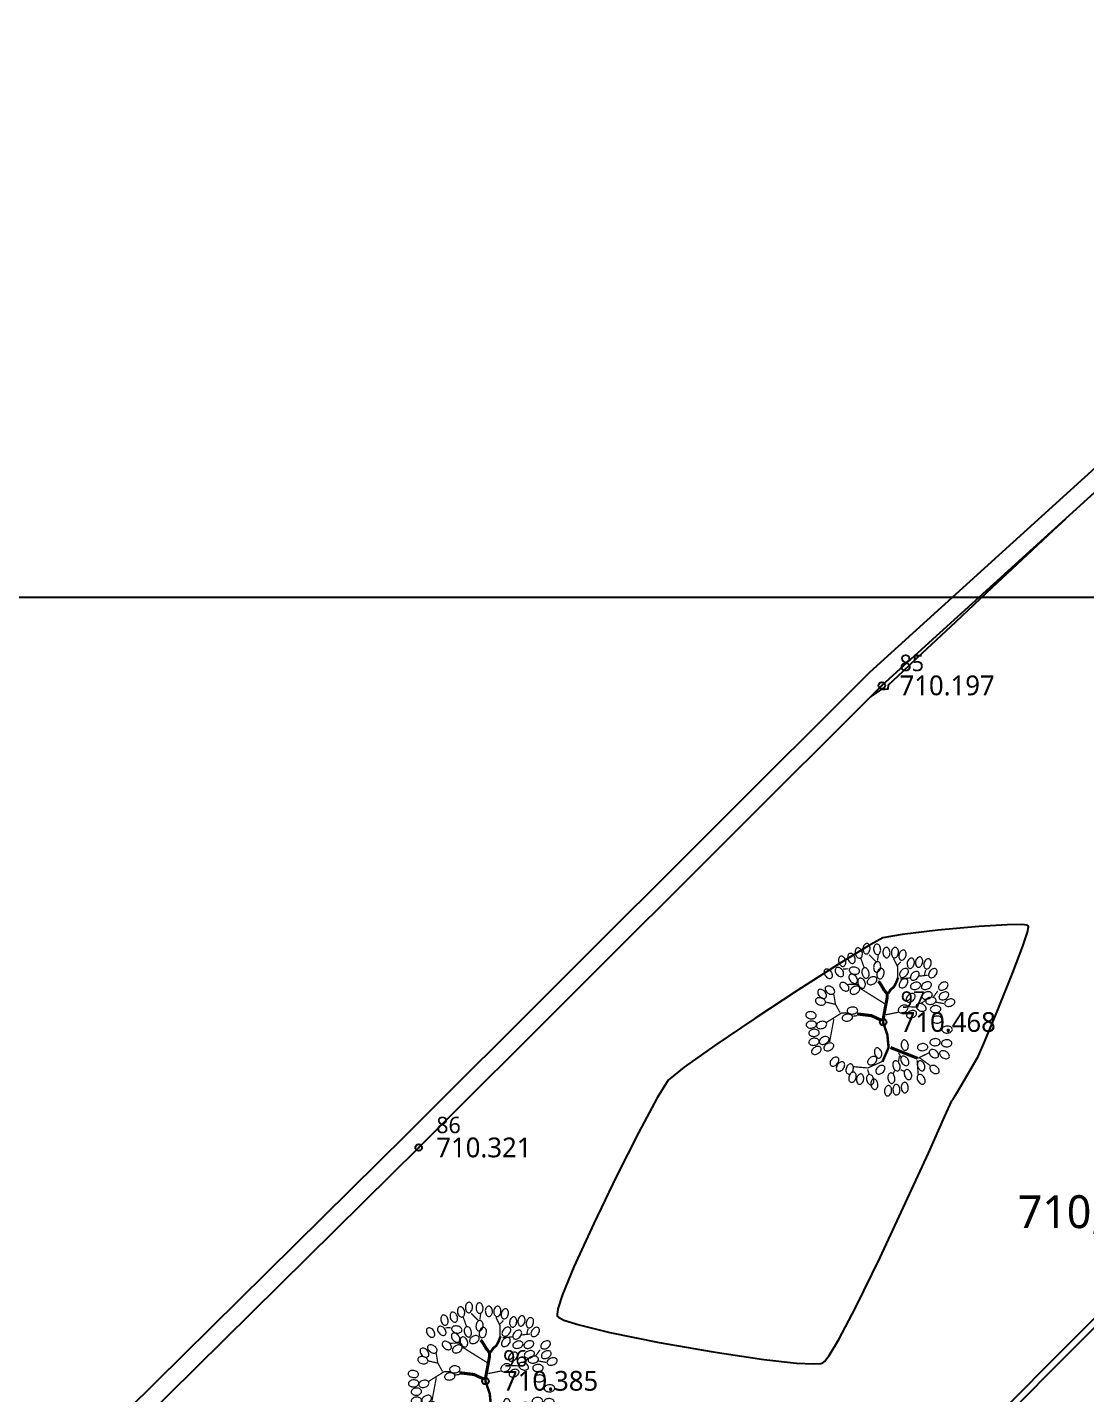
# Model space of a CAD drawing. Header units: metres. Extents: x 429510 to 429857, y 4467140 to 4467333.
# Drawn here: x 429634.21 to 429653.5, y 4467225.48 to 4467250.38 of the extents above; entities that cross this region are included whole.
import ezdxf

# ---------------------------------------------------------------- set-up
doc = ezdxf.new("R2010")
doc.units = ezdxf.units.M
doc.header["$LTSCALE"] = 4
doc.header["$PDMODE"] = 32
doc.header["$PDSIZE"] = 0.12
for name, color, linetype in [('C-ETIQ', 7, 'Continuous'), ('C-PUNTOS', 7, 'Continuous'), ('C-SUPE-ETIQ_Puntos', 92, 'Continuous'), ('Cuadricula Coordenadas', 5, 'Continuous')]:
    doc.layers.add(name, color=color, linetype=linetype)
doc.layers.add('C-SUPE_CurvasNivel', color=42, linetype='Continuous', true_color=0xb38600)
doc.layers.add('TB-ARBOL', color=94, linetype='Continuous', true_color=0x03a003)
doc.layers.add('TRIAL-ACERA', color=125, linetype='Continuous', lineweight=9)
doc.layers.add('TRIAL-MURO HORMIGÓN', color=251, linetype='Continuous', lineweight=13, true_color=0x696969)
doc.styles.get("Standard").update_dxf_attribs({"font": 'segoeuil.ttf'})
doc.styles.add('Trial_standard', font='segoeuisl.ttf')

# ---------------------------------------------------------------- blocks, each defined once
blk = doc.blocks.new('*U24')
at = {"layer": 'TB-ARBOL', "color": 84, "lineweight": 0, "true_color": 0x369720}
for points in [[(-1.057, 1.833, 0.139214), (-1.025, 1.857, 0.107097), (-1.004, 1.904, 0.080118), (-1, 1.964, 0.082766), (-1.016, 2.021, 0.067841), (-1.047, 2.077, 0.080118), (-1.086, 2.114, 0.107097), (-1.134, 2.134, 0.139214), (-1.174, 2.13, 0.139214), (-1.205, 2.106, 0.107097), (-1.227, 2.059, 0.080118), (-1.23, 2.005, 0.067841), (-1.215, 1.943, 0.067841), (-1.184, 1.887, 0.080118), (-1.145, 1.849, 0.107097), (-1.097, 1.829, 0.139214)], [(-0.855, 1.99, 0.139214), (-0.82, 2.01, 0.107097), (-0.794, 2.054, 0.080118), (-0.783, 2.113, 0.082766), (-0.791, 2.171, 0.067841), (-0.816, 2.23, 0.080118), (-0.85, 2.272, 0.107097), (-0.895, 2.298, 0.139214), (-0.935, 2.299, 0.139214), (-0.97, 2.278, 0.107097), (-0.997, 2.234, 0.080118), (-1.006, 2.181, 0.067841), (-0.999, 2.117, 0.067841), (-0.974, 2.058, 0.080118), (-0.94, 2.016, 0.107097), (-0.895, 1.991, 0.139214)], [(-0.674, 2.118, 0.139214), (-0.634, 2.125, 0.107097), (-0.594, 2.157, 0.080118), (-0.563, 2.209, 0.082766), (-0.551, 2.266, 0.067841), (-0.552, 2.33, 0.080118), (-0.57, 2.381, 0.107097), (-0.603, 2.421, 0.139214), (-0.64, 2.436, 0.139214), (-0.68, 2.429, 0.107097), (-0.72, 2.397, 0.080118), (-0.748, 2.35, 0.067841), (-0.763, 2.288, 0.067841), (-0.761, 2.224, 0.080118), (-0.744, 2.173, 0.107097), (-0.711, 2.133, 0.139214)], [(-0.325, 2.099, 0.139214), (-0.287, 2.112, 0.107097), (-0.252, 2.15, 0.080118), (-0.23, 2.207, 0.082766), (-0.228, 2.265, 0.067841), (-0.241, 2.328, 0.080118), (-0.266, 2.376, 0.107097), (-0.306, 2.409, 0.139214), (-0.345, 2.417, 0.139214), (-0.382, 2.404, 0.107097), (-0.417, 2.366, 0.080118), (-0.437, 2.315, 0.067841), (-0.441, 2.251, 0.067841), (-0.429, 2.189, 0.080118), (-0.403, 2.141, 0.107097), (-0.364, 2.107, 0.139214)], [(-0.056, 2.318, 0.139214), (-0.094, 2.306, 0.107097), (-0.13, 2.269, 0.080118), (-0.154, 2.213, 0.082766), (-0.158, 2.155, 0.067841), (-0.147, 2.092, 0.080118), (-0.123, 2.044, 0.107097), (-0.084, 2.009, 0.139214), (-0.046, 1.999, 0.139214), (-0.008, 2.012, 0.107097), (0.028, 2.049, 0.080118), (0.049, 2.099, 0.067841), (0.056, 2.162, 0.067841), (0.045, 2.225, 0.080118), (0.021, 2.274, 0.107097), (-0.017, 2.309, 0.139214)], [(0.221, 2.316, 0.139214), (0.181, 2.309, 0.107097), (0.141, 2.276, 0.080118), (0.111, 2.224, 0.082766), (0.1, 2.166, 0.067841), (0.103, 2.102, 0.080118), (0.122, 2.051, 0.107097), (0.156, 2.012, 0.139214), (0.193, 1.998, 0.139214), (0.232, 2.006, 0.107097), (0.273, 2.038, 0.080118), (0.299, 2.086, 0.067841), (0.313, 2.148, 0.067841), (0.31, 2.212, 0.080118), (0.292, 2.263, 0.107097), (0.258, 2.302, 0.139214)], [(0.478, 2.236, 0.139214), (0.438, 2.236, 0.107097), (0.392, 2.212, 0.080118), (0.353, 2.167, 0.082766), (0.331, 2.113, 0.067841), (0.322, 2.049, 0.080118), (0.33, 1.995, 0.107097), (0.356, 1.951, 0.139214), (0.389, 1.93, 0.139214), (0.429, 1.929, 0.107097), (0.475, 1.954, 0.080118), (0.511, 1.995, 0.067841), (0.536, 2.053, 0.067841), (0.546, 2.117, 0.080118), (0.538, 2.17, 0.107097), (0.512, 2.215, 0.139214)], [(-1.382, 1.443, 0.139214), (-1.359, 1.475, 0.107097), (-1.352, 1.526, 0.080118), (-1.366, 1.585, 0.082766), (-1.397, 1.634, 0.067841), (-1.444, 1.679, 0.080118), (-1.492, 1.703, 0.107097), (-1.543, 1.708, 0.139214), (-1.58, 1.693, 0.139214), (-1.604, 1.661, 0.107097), (-1.611, 1.609, 0.080118), (-1.598, 1.557, 0.067841), (-1.565, 1.502, 0.067841), (-1.519, 1.457, 0.080118), (-1.471, 1.432, 0.107097), (-1.419, 1.427, 0.139214)], [(-1.356, 1.74, 0.139214), (-1.322, 1.761, 0.107097), (-1.296, 1.805, 0.080118), (-1.286, 1.865, 0.082766), (-1.295, 1.922, 0.067841), (-1.321, 1.981, 0.080118), (-1.356, 2.023, 0.107097), (-1.401, 2.047, 0.139214), (-1.441, 2.048, 0.139214), (-1.475, 2.027, 0.107097), (-1.501, 1.982, 0.080118), (-1.51, 1.929, 0.067841), (-1.502, 1.865, 0.067841), (-1.476, 1.806, 0.080118), (-1.441, 1.765, 0.107097), (-1.396, 1.74, 0.139214)], [(-0.868, 1.579, 0.139214), (-0.871, 1.618, 0.107097), (-0.9, 1.662, 0.080118), (-0.948, 1.697, 0.082766), (-1.004, 1.714, 0.067841), (-1.068, 1.718, 0.080118), (-1.121, 1.705, 0.107097), (-1.163, 1.675, 0.139214), (-1.181, 1.639, 0.139214), (-1.178, 1.599, 0.107097), (-1.15, 1.556, 0.080118), (-1.106, 1.524, 0.067841), (-1.045, 1.504, 0.067841), (-0.981, 1.5, 0.080118), (-0.928, 1.513, 0.107097), (-0.886, 1.543, 0.139214)], [(-0.726, 1.692, 0.139214), (-0.761, 1.672, 0.107097), (-0.789, 1.629, 0.080118), (-0.8, 1.57, 0.082766), (-0.792, 1.512, 0.067841), (-0.769, 1.452, 0.080118), (-0.735, 1.41, 0.107097), (-0.69, 1.384, 0.139214), (-0.65, 1.382, 0.139214), (-0.616, 1.402, 0.107097), (-0.588, 1.446, 0.080118), (-0.578, 1.499, 0.067841), (-0.585, 1.563, 0.067841), (-0.608, 1.622, 0.080118), (-0.642, 1.665, 0.107097), (-0.686, 1.691, 0.139214)], [(-0.313, 1.879, 0.139214), (-0.352, 1.873, 0.107097), (-0.394, 1.843, 0.080118), (-0.426, 1.792, 0.082766), (-0.44, 1.735, 0.067841), (-0.44, 1.671, 0.080118), (-0.424, 1.619, 0.107097), (-0.392, 1.579, 0.139214), (-0.355, 1.563, 0.139214), (-0.315, 1.569, 0.107097), (-0.274, 1.599, 0.080118), (-0.245, 1.645, 0.067841), (-0.228, 1.707, 0.067841), (-0.228, 1.771, 0.080118), (-0.244, 1.823, 0.107097), (-0.276, 1.863, 0.139214)], [(-0.195, 1.671, 0.139214), (-0.235, 1.67, 0.107097), (-0.28, 1.644, 0.080118), (-0.317, 1.597, 0.082766), (-0.337, 1.542, 0.067841), (-0.344, 1.478, 0.080118), (-0.333, 1.425, 0.107097), (-0.306, 1.381, 0.139214), (-0.271, 1.361, 0.139214), (-0.231, 1.363, 0.107097), (-0.186, 1.389, 0.080118), (-0.152, 1.431, 0.067841), (-0.129, 1.491, 0.067841), (-0.122, 1.555, 0.080118), (-0.133, 1.608, 0.107097), (-0.16, 1.651, 0.139214)], [(0.589, 1.659, 0.139214), (0.553, 1.677, 0.107097), (0.502, 1.676, 0.080118), (0.446, 1.653, 0.082766), (0.402, 1.614, 0.067841), (0.366, 1.562, 0.080118), (0.349, 1.51, 0.107097), (0.352, 1.458, 0.139214), (0.373, 1.424, 0.139214), (0.409, 1.406, 0.107097), (0.461, 1.408, 0.080118), (0.511, 1.429, 0.067841), (0.56, 1.469, 0.067841), (0.596, 1.522, 0.080118), (0.613, 1.574, 0.107097), (0.61, 1.625, 0.139214)], [(0.718, 1.993, 0.139214), (0.678, 1.989, 0.107097), (0.635, 1.961, 0.080118), (0.6, 1.912, 0.082766), (0.582, 1.856, 0.067841), (0.579, 1.793, 0.080118), (0.592, 1.74, 0.107097), (0.621, 1.698, 0.139214), (0.657, 1.679, 0.139214), (0.697, 1.683, 0.107097), (0.74, 1.711, 0.080118), (0.772, 1.755, 0.067841), (0.793, 1.816, 0.067841), (0.796, 1.88, 0.080118), (0.783, 1.932, 0.107097), (0.754, 1.975, 0.139214)], [(0.971, 2.026, 0.139214), (0.931, 2.023, 0.107097), (0.888, 1.995, 0.080118), (0.852, 1.946, 0.082766), (0.835, 1.89, 0.067841), (0.832, 1.826, 0.080118), (0.845, 1.773, 0.107097), (0.874, 1.731, 0.139214), (0.91, 1.713, 0.139214), (0.95, 1.716, 0.107097), (0.993, 1.744, 0.080118), (1.025, 1.789, 0.067841), (1.045, 1.849, 0.067841), (1.049, 1.913, 0.080118), (1.036, 1.966, 0.107097), (1.007, 2.008, 0.139214)], [(1.244, 1.966, 0.139214), (1.204, 1.967, 0.107097), (1.158, 1.944, 0.080118), (1.117, 1.9, 0.082766), (1.094, 1.846, 0.067841), (1.083, 1.783, 0.080118), (1.09, 1.729, 0.107097), (1.115, 1.684, 0.139214), (1.149, 1.662, 0.139214), (1.189, 1.661, 0.107097), (1.235, 1.684, 0.080118), (1.271, 1.724, 0.067841), (1.298, 1.782, 0.067841), (1.309, 1.845, 0.080118), (1.302, 1.899, 0.107097), (1.277, 1.944, 0.139214)], [(1.456, 1.659, 0.139214), (1.419, 1.674, 0.107097), (1.368, 1.669, 0.080118), (1.314, 1.641, 0.082766), (1.274, 1.6, 0.067841), (1.241, 1.544, 0.080118), (1.229, 1.492, 0.107097), (1.236, 1.44, 0.139214), (1.259, 1.408, 0.139214), (1.296, 1.393, 0.107097), (1.348, 1.398, 0.080118), (1.396, 1.423, 0.067841), (1.442, 1.468, 0.067841), (1.474, 1.523, 0.080118), (1.487, 1.576, 0.107097), (1.48, 1.627, 0.139214)], [(-1.726, 1.388, 0.139214), (-1.702, 1.42, 0.107097), (-1.694, 1.471, 0.080118), (-1.706, 1.53, 0.082766), (-1.736, 1.58, 0.067841), (-1.781, 1.625, 0.080118), (-1.829, 1.651, 0.107097), (-1.88, 1.657, 0.139214), (-1.918, 1.643, 0.139214), (-1.942, 1.611, 0.107097), (-1.95, 1.56, 0.080118), (-1.939, 1.507, 0.067841), (-1.907, 1.451, 0.067841), (-1.862, 1.406, 0.080118), (-1.815, 1.38, 0.107097), (-1.763, 1.373, 0.139214)], [(-1.207, 1.019, 0.139214), (-1.191, 1.055, 0.107097), (-1.195, 1.107, 0.080118), (-1.221, 1.161, 0.082766), (-1.261, 1.203, 0.067841), (-1.315, 1.237, 0.080118), (-1.368, 1.251, 0.107097), (-1.419, 1.246, 0.139214), (-1.452, 1.223, 0.139214), (-1.468, 1.187, 0.107097), (-1.465, 1.135, 0.080118), (-1.441, 1.086, 0.067841), (-1.398, 1.039, 0.067841), (-1.344, 1.005, 0.080118), (-1.292, 0.991, 0.107097), (-1.24, 0.996, 0.139214)], [(-1.16, 1.484, 0.139214), (-1.184, 1.452, 0.107097), (-1.19, 1.401, 0.080118), (-1.176, 1.342, 0.082766), (-1.144, 1.293, 0.067841), (-1.098, 1.249, 0.080118), (-1.049, 1.225, 0.107097), (-0.998, 1.22, 0.139214), (-0.961, 1.235, 0.139214), (-0.938, 1.268, 0.107097), (-0.931, 1.319, 0.080118), (-0.944, 1.372, 0.067841), (-0.977, 1.427, 0.067841), (-1.024, 1.471, 0.080118), (-1.072, 1.495, 0.107097), (-1.124, 1.5, 0.139214)], [(-0.867, 1.379, 0.139214), (-0.899, 1.354, 0.107097), (-0.92, 1.307, 0.080118), (-0.923, 1.247, 0.082766), (-0.908, 1.191, 0.067841), (-0.876, 1.135, 0.080118), (-0.837, 1.098, 0.107097), (-0.789, 1.078, 0.139214), (-0.749, 1.082, 0.139214), (-0.717, 1.107, 0.107097), (-0.696, 1.154, 0.080118), (-0.693, 1.208, 0.067841), (-0.709, 1.27, 0.067841), (-0.74, 1.326, 0.080118), (-0.78, 1.363, 0.107097), (-0.827, 1.383, 0.139214)], [(-0.351, 1.383, 0.139214), (-0.38, 1.41, 0.107097), (-0.43, 1.425, 0.080118), (-0.49, 1.419, 0.082766), (-0.543, 1.395, 0.067841), (-0.594, 1.355, 0.080118), (-0.625, 1.311, 0.107097), (-0.637, 1.261, 0.139214), (-0.627, 1.222, 0.139214), (-0.598, 1.194, 0.107097), (-0.548, 1.18, 0.080118), (-0.494, 1.185, 0.067841), (-0.435, 1.21, 0.067841), (-0.385, 1.249, 0.080118), (-0.354, 1.294, 0.107097), (-0.341, 1.344, 0.139214)], [(0.573, 1.343, 0.139214), (0.537, 1.361, 0.107097), (0.485, 1.359, 0.080118), (0.43, 1.336, 0.082766), (0.387, 1.297, 0.067841), (0.351, 1.244, 0.080118), (0.334, 1.192, 0.107097), (0.338, 1.14, 0.139214), (0.359, 1.107, 0.139214), (0.395, 1.089, 0.107097), (0.447, 1.091, 0.080118), (0.497, 1.112, 0.067841), (0.546, 1.153, 0.067841), (0.582, 1.206, 0.080118), (0.598, 1.258, 0.107097), (0.594, 1.31, 0.139214)], [(0.923, 1.565, 0.139214), (0.888, 1.584, 0.107097), (0.837, 1.586, 0.080118), (0.78, 1.565, 0.082766), (0.735, 1.529, 0.067841), (0.696, 1.478, 0.080118), (0.677, 1.427, 0.107097), (0.677, 1.375, 0.139214), (0.697, 1.34, 0.139214), (0.731, 1.321, 0.107097), (0.783, 1.319, 0.080118), (0.834, 1.338, 0.067841), (0.885, 1.377, 0.067841), (0.924, 1.427, 0.080118), (0.943, 1.478, 0.107097), (0.943, 1.53, 0.139214)], [(0.986, 1.188, 0.139214), (0.965, 1.222, 0.107097), (0.921, 1.249, 0.080118), (0.862, 1.259, 0.082766), (0.804, 1.249, 0.067841), (0.745, 1.224, 0.080118), (0.704, 1.189, 0.107097), (0.679, 1.144, 0.139214), (0.678, 1.104, 0.139214), (0.699, 1.07, 0.107097), (0.743, 1.043, 0.080118), (0.797, 1.035, 0.067841), (0.861, 1.043, 0.067841), (0.919, 1.068, 0.080118), (0.961, 1.103, 0.107097), (0.986, 1.148, 0.139214)], [(1.309, 1.215, 0.139214), (1.284, 1.246, 0.107097), (1.236, 1.266, 0.080118), (1.176, 1.267, 0.082766), (1.12, 1.25, 0.067841), (1.066, 1.216, 0.080118), (1.029, 1.176, 0.107097), (1.012, 1.127, 0.139214), (1.017, 1.088, 0.139214), (1.042, 1.057, 0.107097), (1.09, 1.037, 0.080118), (1.144, 1.036, 0.067841), (1.206, 1.053, 0.067841), (1.261, 1.087, 0.080118), (1.297, 1.127, 0.107097), (1.315, 1.176, 0.139214)], [(1.807, 1.227, 0.139214), (1.777, 1.254, 0.107097), (1.727, 1.266, 0.080118), (1.667, 1.257, 0.082766), (1.615, 1.231, 0.067841), (1.566, 1.19, 0.080118), (1.537, 1.144, 0.107097), (1.527, 1.093, 0.139214), (1.538, 1.055, 0.139214), (1.568, 1.028, 0.107097), (1.619, 1.016, 0.080118), (1.672, 1.024, 0.067841), (1.731, 1.051, 0.067841), (1.779, 1.092, 0.080118), (1.809, 1.138, 0.107097), (1.819, 1.189, 0.139214)], [(-1.901, 0.786, 0.139214), (-1.879, 0.819, 0.107097), (-1.876, 0.871, 0.080118), (-1.894, 0.928, 0.082766), (-1.928, 0.976, 0.067841), (-1.977, 1.017, 0.080118), (-2.026, 1.039, 0.107097), (-2.078, 1.04, 0.139214), (-2.114, 1.023, 0.139214), (-2.135, 0.989, 0.107097), (-2.139, 0.938, 0.080118), (-2.123, 0.886, 0.067841), (-2.087, 0.833, 0.067841), (-2.038, 0.791, 0.080118), (-1.988, 0.77, 0.107097), (-1.937, 0.768, 0.139214)], [(-1.636, 0.928, 0.139214), (-1.624, 0.966, 0.107097), (-1.633, 1.017, 0.080118), (-1.665, 1.068, 0.082766), (-1.709, 1.106, 0.067841), (-1.767, 1.134, 0.080118), (-1.821, 1.142, 0.107097), (-1.871, 1.131, 0.139214), (-1.902, 1.106, 0.139214), (-1.914, 1.067, 0.107097), (-1.905, 1.017, 0.080118), (-1.876, 0.97, 0.067841), (-1.828, 0.928, 0.067841), (-1.771, 0.9, 0.080118), (-1.717, 0.891, 0.107097), (-1.667, 0.902, 0.139214)], [(-0.87, 1.096, 0.139214), (-0.899, 1.124, 0.107097), (-0.948, 1.138, 0.080118), (-1.009, 1.133, 0.082766), (-1.062, 1.109, 0.067841), (-1.113, 1.07, 0.080118), (-1.144, 1.026, 0.107097), (-1.157, 0.976, 0.139214), (-1.147, 0.937, 0.139214), (-1.118, 0.909, 0.107097), (-1.069, 0.895, 0.080118), (-1.015, 0.9, 0.067841), (-0.955, 0.924, 0.067841), (-0.905, 0.963, 0.080118), (-0.873, 1.007, 0.107097), (-0.861, 1.057, 0.139214)], [(0.761, 0.915, 0.107097), (0.71, 0.916, 0.080118), (0.653, 0.896, 0.082766), (0.608, 0.859, 0.067841), (0.569, 0.808, 0.080118), (0.55, 0.757, 0.107097), (0.551, 0.706, 0.139214), (0.57, 0.671, 0.139214), (0.605, 0.651, 0.107097), (0.657, 0.65, 0.080118), (0.708, 0.669, 0.067841), (0.759, 0.707, 0.067841), (0.797, 0.758, 0.080118), (0.816, 0.809, 0.107097), (0.816, 0.861, 0.139214), (0.796, 0.896, 0.139214)], [(1.205, 0.967, 0.082766), (1.148, 0.955, 0.067841), (1.09, 0.926, 0.080118), (1.05, 0.889, 0.107097), (1.028, 0.842, 0.139214), (1.03, 0.803, 0.139214), (1.053, 0.769, 0.107097), (1.098, 0.746, 0.080118), (1.152, 0.74, 0.067841), (1.215, 0.752, 0.067841), (1.273, 0.78, 0.080118), (1.312, 0.817, 0.107097), (1.335, 0.864, 0.139214), (1.333, 0.904, 0.139214), (1.31, 0.937, 0.107097), (1.264, 0.961, 0.080118)], [(1.628, 0.724, 0.080118), (1.682, 0.726, 0.067841), (1.743, 0.748, 0.067841), (1.795, 0.785, 0.080118), (1.828, 0.828, 0.107097), (1.843, 0.877, 0.139214), (1.835, 0.916, 0.139214), (1.808, 0.945, 0.107097), (1.759, 0.962, 0.080118), (1.699, 0.959, 0.082766), (1.644, 0.938, 0.067841), (1.592, 0.901, 0.080118), (1.558, 0.858, 0.107097), (1.544, 0.809, 0.139214), (1.552, 0.77, 0.139214), (1.579, 0.74, 0.107097)], [(-1.902, 0.631, 0.139214), (-1.901, 0.671, 0.107097), (-1.926, 0.716, 0.080118), (-1.971, 0.756, 0.082766), (-2.025, 0.778, 0.067841), (-2.089, 0.787, 0.080118), (-2.142, 0.779, 0.107097), (-2.187, 0.753, 0.139214), (-2.208, 0.719, 0.139214), (-2.208, 0.679, 0.107097), (-2.184, 0.633, 0.080118), (-2.143, 0.598, 0.067841), (-2.084, 0.572, 0.067841), (-2.021, 0.563, 0.080118), (-1.967, 0.571, 0.107097), (-1.923, 0.597, 0.139214)], [(-1.245, 0.391, 0.139214), (-1.233, 0.353, 0.107097), (-1.196, 0.317, 0.080118), (-1.14, 0.294, 0.082766), (-1.082, 0.29, 0.067841), (-1.019, 0.301, 0.080118), (-0.97, 0.325, 0.107097), (-0.936, 0.363, 0.139214), (-0.926, 0.402, 0.139214), (-0.938, 0.44, 0.107097), (-0.975, 0.476, 0.080118), (-1.026, 0.497, 0.067841), (-1.089, 0.504, 0.067841), (-1.152, 0.493, 0.080118), (-1.201, 0.469, 0.107097), (-1.235, 0.43, 0.139214)], [(0.566, 0.551, 0.107097), (0.517, 0.566, 0.080118), (0.456, 0.562, 0.082766), (0.403, 0.539, 0.067841), (0.351, 0.501, 0.080118), (0.319, 0.457, 0.107097), (0.306, 0.407, 0.139214), (0.315, 0.368, 0.139214), (0.343, 0.34, 0.107097), (0.392, 0.325, 0.080118), (0.446, 0.329, 0.067841), (0.506, 0.352, 0.067841), (0.557, 0.39, 0.080118), (0.59, 0.434, 0.107097), (0.603, 0.483, 0.139214), (0.594, 0.522, 0.139214)], [(1.151, 0.432, 0.139214), (1.155, 0.472, 0.107097), (1.136, 0.519, 0.080118), (1.095, 0.563, 0.082766), (1.043, 0.591, 0.067841), (0.981, 0.607, 0.080118), (0.927, 0.605, 0.107097), (0.88, 0.584, 0.139214), (0.855, 0.552, 0.139214), (0.851, 0.512, 0.107097), (0.87, 0.464, 0.080118), (0.907, 0.425, 0.067841), (0.963, 0.393, 0.067841), (1.025, 0.377, 0.080118), (1.079, 0.379, 0.107097), (1.126, 0.4, 0.139214)], [(1.199, 0.601, 0.080118), (1.251, 0.586, 0.067841), (1.315, 0.587, 0.067841), (1.376, 0.605, 0.080118), (1.422, 0.635, 0.107097), (1.451, 0.677, 0.139214), (1.456, 0.717, 0.139214), (1.44, 0.753, 0.107097), (1.399, 0.784, 0.080118), (1.341, 0.801, 0.082766), (1.283, 0.798, 0.067841), (1.221, 0.78, 0.080118), (1.176, 0.75, 0.107097), (1.146, 0.708, 0.139214), (1.141, 0.668, 0.139214), (1.158, 0.632, 0.107097)], [(1.38, 0.339, 0.067841), (1.443, 0.333, 0.067841), (1.507, 0.343, 0.080118), (1.555, 0.368, 0.107097), (1.59, 0.406, 0.139214), (1.599, 0.445, 0.139214), (1.587, 0.483, 0.107097), (1.55, 0.519, 0.080118), (1.495, 0.542, 0.082766), (1.436, 0.546, 0.067841), (1.373, 0.536, 0.080118), (1.325, 0.511, 0.107097), (1.29, 0.473, 0.139214), (1.28, 0.434, 0.139214), (1.293, 0.396, 0.107097), (1.33, 0.36, 0.080118)], [(2.022, 0.686, 0.139214), (1.999, 0.719, 0.107097), (1.953, 0.743, 0.080118), (1.893, 0.75, 0.082766), (1.836, 0.737, 0.067841), (1.779, 0.709, 0.080118), (1.739, 0.672, 0.107097), (1.717, 0.625, 0.139214), (1.719, 0.585, 0.139214), (1.742, 0.552, 0.107097), (1.787, 0.528, 0.080118), (1.841, 0.522, 0.067841), (1.904, 0.534, 0.067841), (1.962, 0.563, 0.080118), (2.001, 0.6, 0.107097), (2.023, 0.646, 0.139214)], [(-2.188, 0.227, 0.139214), (-2.192, 0.267, 0.107097), (-2.221, 0.31, 0.080118), (-2.27, 0.344, 0.082766), (-2.326, 0.361, 0.067841), (-2.39, 0.363, 0.080118), (-2.443, 0.35, 0.107097), (-2.485, 0.32, 0.139214), (-2.502, 0.284, 0.139214), (-2.498, 0.244, 0.107097), (-2.47, 0.201, 0.080118), (-2.425, 0.17, 0.067841), (-2.365, 0.15, 0.067841), (-2.301, 0.147, 0.080118), (-2.248, 0.161, 0.107097), (-2.206, 0.191, 0.139214)], [(-2.496, -0.042, 0.139214), (-2.482, -0.079, 0.107097), (-2.443, -0.114, 0.080118), (-2.386, -0.134, 0.082766), (-2.328, -0.136, 0.067841), (-2.265, -0.122, 0.080118), (-2.218, -0.095, 0.107097), (-2.185, -0.055, 0.139214), (-2.178, -0.016, 0.139214), (-2.192, 0.021, 0.107097), (-2.23, 0.055, 0.080118), (-2.281, 0.074, 0.067841), (-2.345, 0.078, 0.067841), (-2.408, 0.064, 0.080118), (-2.455, 0.037, 0.107097), (-2.488, -0.003, 0.139214)], [(-2.178, -0.084, 0.139214), (-2.157, -0.118, 0.107097), (-2.113, -0.144, 0.080118), (-2.053, -0.154, 0.082766), (-1.996, -0.145, 0.067841), (-1.937, -0.12, 0.080118), (-1.895, -0.085, 0.107097), (-1.871, -0.04, 0.139214), (-1.87, 0, 0.139214), (-1.891, 0.035, 0.107097), (-1.935, 0.061, 0.080118), (-1.989, 0.07, 0.067841), (-2.052, 0.061, 0.067841), (-2.111, 0.036, 0.080118), (-2.153, 0.001, 0.107097), (-2.177, -0.044, 0.139214)], [(-1.398, 0.163, 0.139214), (-1.383, 0.126, 0.107097), (-1.343, 0.093, 0.080118), (-1.285, 0.075, 0.082766), (-1.227, 0.076, 0.067841), (-1.165, 0.092, 0.080118), (-1.119, 0.121, 0.107097), (-1.088, 0.162, 0.139214), (-1.082, 0.201, 0.139214), (-1.097, 0.238, 0.107097), (-1.137, 0.271, 0.080118), (-1.189, 0.287, 0.067841), (-1.253, 0.288, 0.067841), (-1.315, 0.272, 0.080118), (-1.361, 0.243, 0.107097), (-1.392, 0.202, 0.139214)], [(0.86, 0.345, 0.139214), (0.834, 0.376, 0.107097), (0.787, 0.396, 0.080118), (0.726, 0.397, 0.082766), (0.671, 0.379, 0.067841), (0.616, 0.346, 0.080118), (0.58, 0.305, 0.107097), (0.562, 0.257, 0.139214), (0.567, 0.217, 0.139214), (0.593, 0.186, 0.107097), (0.64, 0.167, 0.080118), (0.695, 0.166, 0.067841), (0.756, 0.183, 0.067841), (0.811, 0.216, 0.080118), (0.847, 0.257, 0.107097), (0.865, 0.305, 0.139214)], [(1.642, 0.127, 0.139214), (1.629, 0.165, 0.107097), (1.592, 0.201, 0.080118), (1.537, 0.224, 0.082766), (1.479, 0.229, 0.067841), (1.415, 0.218, 0.080118), (1.367, 0.194, 0.107097), (1.332, 0.155, 0.139214), (1.323, 0.116, 0.139214), (1.335, 0.078, 0.107097), (1.372, 0.042, 0.080118), (1.422, 0.021, 0.067841), (1.486, 0.015, 0.067841), (1.549, 0.026, 0.080118), (1.597, 0.05, 0.107097), (1.632, 0.088, 0.139214)], [(-2.411, -0.293, 0.139214), (-2.397, -0.33, 0.107097), (-2.359, -0.364, 0.080118), (-2.302, -0.385, 0.082766), (-2.244, -0.387, 0.067841), (-2.181, -0.373, 0.080118), (-2.134, -0.346, 0.107097), (-2.101, -0.306, 0.139214), (-2.093, -0.267, 0.139214), (-2.107, -0.23, 0.107097), (-2.146, -0.195, 0.080118), (-2.197, -0.177, 0.067841), (-2.261, -0.173, 0.067841), (-2.323, -0.187, 0.080118), (-2.371, -0.214, 0.107097), (-2.403, -0.254, 0.139214)], [(-2.083, -0.586, 0.139214), (-2.055, -0.615, 0.107097), (-2.006, -0.631, 0.080118), (-1.946, -0.627, 0.082766), (-1.892, -0.605, 0.067841), (-1.84, -0.567, 0.080118), (-1.807, -0.524, 0.107097), (-1.793, -0.474, 0.139214), (-1.802, -0.435, 0.139214), (-1.83, -0.407, 0.107097), (-1.879, -0.391, 0.080118), (-1.933, -0.394, 0.067841), (-1.993, -0.417, 0.067841), (-2.045, -0.454, 0.080118), (-2.077, -0.498, 0.107097), (-2.091, -0.547, 0.139214)], [(1.951, -0.174, 0.139214), (1.939, -0.136, 0.107097), (1.902, -0.1, 0.080118), (1.846, -0.077, 0.082766), (1.788, -0.073, 0.067841), (1.725, -0.083, 0.080118), (1.676, -0.108, 0.107097), (1.642, -0.146, 0.139214), (1.632, -0.185, 0.139214), (1.644, -0.223, 0.107097), (1.681, -0.259, 0.080118), (1.732, -0.28, 0.067841), (1.795, -0.286, 0.067841), (1.858, -0.276, 0.080118), (1.907, -0.251, 0.107097), (1.941, -0.213, 0.139214)], [(-2.411, -0.57, 0.139214), (-2.396, -0.607, 0.107097), (-2.356, -0.64, 0.080118), (-2.299, -0.659, 0.082766), (-2.24, -0.659, 0.067841), (-2.178, -0.643, 0.080118), (-2.132, -0.615, 0.107097), (-2.1, -0.574, 0.139214), (-2.094, -0.535, 0.139214), (-2.109, -0.498, 0.107097), (-2.148, -0.465, 0.080118), (-2.2, -0.448, 0.067841), (-2.264, -0.446, 0.067841), (-2.326, -0.461, 0.080118), (-2.372, -0.489, 0.107097), (-2.404, -0.53, 0.139214)], [(-2.32, -0.891, 0.139214), (-2.292, -0.92, 0.107097), (-2.242, -0.935, 0.080118), (-2.182, -0.93, 0.082766), (-2.129, -0.908, 0.067841), (-2.077, -0.869, 0.080118), (-2.045, -0.826, 0.107097), (-2.032, -0.776, 0.139214), (-2.041, -0.737, 0.139214), (-2.069, -0.709, 0.107097), (-2.118, -0.693, 0.080118), (-2.172, -0.697, 0.067841), (-2.232, -0.72, 0.067841), (-2.283, -0.759, 0.080118), (-2.316, -0.803, 0.107097), (-2.329, -0.852, 0.139214)], [(-1.948, -0.776, 0.139214), (-1.921, -0.806, 0.107097), (-1.873, -0.824, 0.080118), (-1.812, -0.822, 0.082766), (-1.758, -0.802, 0.067841), (-1.704, -0.767, 0.080118), (-1.67, -0.725, 0.107097), (-1.654, -0.676, 0.139214), (-1.661, -0.636, 0.139214), (-1.688, -0.607, 0.107097), (-1.736, -0.589, 0.080118), (-1.79, -0.59, 0.067841), (-1.851, -0.61, 0.067841), (-1.904, -0.646, 0.080118), (-1.939, -0.688, 0.107097), (-1.955, -0.737, 0.139214)], [(-0.355, -0.74, 0.139214), (-0.389, -0.762, 0.107097), (-0.413, -0.808, 0.080118), (-0.42, -0.868, 0.082766), (-0.408, -0.925, 0.067841), (-0.38, -0.983, 0.080118), (-0.343, -1.023, 0.107097), (-0.297, -1.045, 0.139214), (-0.257, -1.044, 0.139214), (-0.224, -1.021, 0.107097), (-0.199, -0.976, 0.080118), (-0.193, -0.922, 0.067841), (-0.204, -0.859, 0.067841), (-0.232, -0.801, 0.080118), (-0.269, -0.761, 0.107097), (-0.315, -0.739, 0.139214)], [(0.478, -0.496, 0.139214), (0.442, -0.513, 0.107097), (0.411, -0.555, 0.080118), (0.396, -0.613, 0.082766), (0.399, -0.671, 0.067841), (0.418, -0.732, 0.080118), (0.449, -0.777, 0.107097), (0.491, -0.806, 0.139214), (0.531, -0.811, 0.139214), (0.567, -0.794, 0.107097), (0.598, -0.752, 0.080118), (0.612, -0.7, 0.067841), (0.61, -0.636, 0.067841), (0.591, -0.575, 0.080118), (0.561, -0.53, 0.107097), (0.518, -0.501, 0.139214)], [(1.206, -0.71, 0.139214), (1.194, -0.672, 0.107097), (1.157, -0.636, 0.080118), (1.101, -0.613, 0.082766), (1.043, -0.608, 0.067841), (0.98, -0.619, 0.080118), (0.931, -0.643, 0.107097), (0.897, -0.682, 0.139214), (0.887, -0.721, 0.139214), (0.899, -0.759, 0.107097), (0.936, -0.795, 0.080118), (0.986, -0.816, 0.067841), (1.05, -0.822, 0.067841), (1.113, -0.811, 0.080118), (1.162, -0.787, 0.107097), (1.196, -0.749, 0.139214)], [(1.517, -1.009, 0.139214), (1.531, -0.971, 0.107097), (1.525, -0.92, 0.080118), (1.496, -0.867, 0.082766), (1.453, -0.828, 0.067841), (1.397, -0.797, 0.080118), (1.343, -0.786, 0.107097), (1.293, -0.795, 0.139214), (1.261, -0.819, 0.139214), (1.247, -0.856, 0.107097), (1.253, -0.908, 0.080118), (1.28, -0.955, 0.067841), (1.325, -1, 0.067841), (1.381, -1.031, 0.080118), (1.435, -1.042, 0.107097), (1.486, -1.033, 0.139214)], [(1.585, -0.559, 0.139214), (1.573, -0.521, 0.107097), (1.536, -0.485, 0.080118), (1.481, -0.461, 0.082766), (1.422, -0.457, 0.067841), (1.359, -0.468, 0.080118), (1.311, -0.492, 0.107097), (1.276, -0.531, 0.139214), (1.266, -0.569, 0.139214), (1.279, -0.608, 0.107097), (1.316, -0.644, 0.080118), (1.366, -0.665, 0.067841), (1.429, -0.671, 0.067841), (1.493, -0.66, 0.080118), (1.541, -0.636, 0.107097), (1.576, -0.598, 0.139214)], [(1.851, -1.024, 0.139214), (1.86, -0.985, 0.107097), (1.846, -0.935, 0.080118), (1.811, -0.886, 0.082766), (1.763, -0.853, 0.067841), (1.703, -0.83, 0.080118), (1.649, -0.826, 0.107097), (1.6, -0.841, 0.139214), (1.571, -0.87, 0.139214), (1.562, -0.909, 0.107097), (1.576, -0.959, 0.080118), (1.608, -1.002, 0.067841), (1.659, -1.04, 0.067841), (1.719, -1.064, 0.080118), (1.773, -1.067, 0.107097), (1.823, -1.052, 0.139214)], [(1.937, -0.593, 0.139214), (1.925, -0.555, 0.107097), (1.888, -0.519, 0.080118), (1.832, -0.495, 0.082766), (1.774, -0.491, 0.067841), (1.711, -0.502, 0.080118), (1.662, -0.526, 0.107097), (1.628, -0.565, 0.139214), (1.618, -0.603, 0.139214), (1.63, -0.642, 0.107097), (1.667, -0.678, 0.080118), (1.717, -0.699, 0.067841), (1.781, -0.705, 0.067841), (1.844, -0.694, 0.080118), (1.893, -0.67, 0.107097), (1.927, -0.632, 0.139214)], [(-1.742, -1.271, 0.139214), (-1.707, -1.29, 0.107097), (-1.655, -1.289, 0.080118), (-1.599, -1.267, 0.082766), (-1.555, -1.229, 0.067841), (-1.517, -1.177, 0.080118), (-1.5, -1.126, 0.107097), (-1.502, -1.074, 0.139214), (-1.523, -1.04, 0.139214), (-1.558, -1.021, 0.107097), (-1.61, -1.021, 0.080118), (-1.66, -1.042, 0.067841), (-1.71, -1.082, 0.067841), (-1.747, -1.134, 0.080118), (-1.765, -1.185, 0.107097), (-1.763, -1.237, 0.139214)], [(-1.541, -1.433, 0.139214), (-1.503, -1.447, 0.107097), (-1.452, -1.44, 0.080118), (-1.4, -1.41, 0.082766), (-1.361, -1.366, 0.067841), (-1.331, -1.31, 0.080118), (-1.321, -1.256, 0.107097), (-1.33, -1.206, 0.139214), (-1.355, -1.174, 0.139214), (-1.393, -1.161, 0.107097), (-1.444, -1.168, 0.080118), (-1.491, -1.195, 0.067841), (-1.535, -1.242, 0.067841), (-1.565, -1.298, 0.080118), (-1.575, -1.351, 0.107097), (-1.566, -1.402, 0.139214)], [(-1.22, -1.529, 0.139214), (-1.18, -1.531, 0.107097), (-1.133, -1.509, 0.080118), (-1.092, -1.465, 0.082766), (-1.067, -1.412, 0.067841), (-1.055, -1.349, 0.080118), (-1.061, -1.295, 0.107097), (-1.084, -1.25, 0.139214), (-1.117, -1.227, 0.139214), (-1.157, -1.225, 0.107097), (-1.204, -1.247, 0.080118), (-1.241, -1.286, 0.067841), (-1.27, -1.343, 0.067841), (-1.282, -1.406, 0.080118), (-1.277, -1.46, 0.107097), (-1.253, -1.506, 0.139214)], [(-0.355, -1.031, 0.139214), (-0.387, -1.007, 0.107097), (-0.438, -0.998, 0.080118), (-0.497, -1.01, 0.082766), (-0.547, -1.04, 0.067841), (-0.593, -1.085, 0.080118), (-0.619, -1.132, 0.107097), (-0.626, -1.183, 0.139214), (-0.612, -1.221, 0.139214), (-0.58, -1.245, 0.107097), (-0.53, -1.254, 0.080118), (-0.476, -1.243, 0.067841), (-0.42, -1.212, 0.067841), (-0.374, -1.167, 0.080118), (-0.348, -1.12, 0.107097), (-0.341, -1.069, 0.139214)], [(0.3, -1.436, 0.139214), (0.333, -1.414, 0.107097), (0.358, -1.369, 0.080118), (0.365, -1.309, 0.082766), (0.354, -1.252, 0.067841), (0.326, -1.194, 0.080118), (0.29, -1.154, 0.107097), (0.244, -1.131, 0.139214), (0.204, -1.132, 0.139214), (0.17, -1.154, 0.107097), (0.146, -1.199, 0.080118), (0.139, -1.253, 0.067841), (0.15, -1.316, 0.067841), (0.177, -1.374, 0.080118), (0.214, -1.415, 0.107097), (0.26, -1.437, 0.139214)], [(0.595, -1.264, 0.139214), (0.621, -1.234, 0.107097), (0.631, -1.183, 0.080118), (0.621, -1.124, 0.082766), (0.594, -1.072, 0.067841), (0.551, -1.025, 0.080118), (0.504, -0.997, 0.107097), (0.453, -0.988, 0.139214), (0.415, -1.001, 0.139214), (0.39, -1.031, 0.107097), (0.379, -1.082, 0.080118), (0.388, -1.135, 0.067841), (0.417, -1.193, 0.067841), (0.46, -1.24, 0.080118), (0.506, -1.268, 0.107097), (0.557, -1.277, 0.139214)], [(1.055, -1.433, 0.139214), (1.087, -1.41, 0.107097), (1.111, -1.364, 0.080118), (1.116, -1.304, 0.082766), (1.103, -1.247, 0.067841), (1.073, -1.19, 0.080118), (1.036, -1.151, 0.107097), (0.989, -1.13, 0.139214), (0.949, -1.132, 0.139214), (0.916, -1.155, 0.107097), (0.893, -1.202, 0.080118), (0.888, -1.256, 0.067841), (0.901, -1.318, 0.067841), (0.93, -1.375, 0.080118), (0.968, -1.414, 0.107097), (1.015, -1.436, 0.139214)], [(-1.133, -1.781, 0.139214), (-1.093, -1.782, 0.107097), (-1.047, -1.76, 0.080118), (-1.006, -1.716, 0.082766), (-0.981, -1.663, 0.067841), (-0.97, -1.6, 0.080118), (-0.976, -1.546, 0.107097), (-1, -1.5, 0.139214), (-1.033, -1.478, 0.139214), (-1.073, -1.476, 0.107097), (-1.12, -1.498, 0.080118), (-1.157, -1.538, 0.067841), (-1.185, -1.596, 0.067841), (-1.196, -1.659, 0.080118), (-1.19, -1.713, 0.107097), (-1.166, -1.758, 0.139214)], [(-0.881, -1.843, 0.139214), (-0.841, -1.839, 0.107097), (-0.798, -1.811, 0.080118), (-0.763, -1.761, 0.082766), (-0.747, -1.706, 0.067841), (-0.744, -1.642, 0.080118), (-0.757, -1.589, 0.107097), (-0.787, -1.547, 0.139214), (-0.823, -1.529, 0.139214), (-0.862, -1.533, 0.107097), (-0.906, -1.561, 0.080118), (-0.937, -1.606, 0.067841), (-0.957, -1.666, 0.067841), (-0.96, -1.73, 0.080118), (-0.947, -1.783, 0.107097), (-0.917, -1.825, 0.139214)], [(-0.508, -1.86, 0.139214), (-0.473, -1.84, 0.107097), (-0.446, -1.796, 0.080118), (-0.434, -1.737, 0.082766), (-0.442, -1.679, 0.067841), (-0.465, -1.62, 0.080118), (-0.499, -1.577, 0.107097), (-0.544, -1.551, 0.139214), (-0.584, -1.55, 0.139214), (-0.619, -1.569, 0.107097), (-0.646, -1.613, 0.080118), (-0.656, -1.666, 0.067841), (-0.65, -1.73, 0.067841), (-0.626, -1.79, 0.080118), (-0.592, -1.832, 0.107097), (-0.548, -1.858, 0.139214)], [(-0.115, -1.298, 0.139214), (-0.148, -1.276, 0.107097), (-0.2, -1.271, 0.080118), (-0.258, -1.287, 0.082766), (-0.306, -1.32, 0.067841), (-0.349, -1.368, 0.080118), (-0.372, -1.417, 0.107097), (-0.375, -1.468, 0.139214), (-0.358, -1.505, 0.139214), (-0.325, -1.527, 0.107097), (-0.274, -1.532, 0.080118), (-0.221, -1.518, 0.067841), (-0.167, -1.483, 0.067841), (-0.125, -1.435, 0.080118), (-0.102, -1.386, 0.107097), (-0.098, -1.335, 0.139214)], [(0.119, -1.815, 0.139214), (0.155, -1.799, 0.107097), (0.188, -1.759, 0.080118), (0.205, -1.701, 0.082766), (0.204, -1.643, 0.067841), (0.187, -1.581, 0.080118), (0.158, -1.535, 0.107097), (0.116, -1.504, 0.139214), (0.077, -1.499, 0.139214), (0.04, -1.514, 0.107097), (0.008, -1.555, 0.080118), (-0.008, -1.607, 0.067841), (-0.008, -1.671, 0.067841), (0.009, -1.732, 0.080118), (0.038, -1.778, 0.107097), (0.079, -1.809, 0.139214)], [(0.659, -1.697, 0.139214), (0.691, -1.672, 0.107097), (0.712, -1.625, 0.080118), (0.716, -1.565, 0.082766), (0.7, -1.509, 0.067841), (0.668, -1.453, 0.080118), (0.629, -1.416, 0.107097), (0.581, -1.396, 0.139214), (0.541, -1.4, 0.139214), (0.51, -1.425, 0.107097), (0.488, -1.472, 0.080118), (0.486, -1.526, 0.067841), (0.501, -1.588, 0.067841), (0.533, -1.644, 0.080118), (0.572, -1.681, 0.107097), (0.62, -1.701, 0.139214)], [(1.082, -1.828, 0.139214), (1.11, -1.799, 0.107097), (1.124, -1.749, 0.080118), (1.118, -1.689, 0.082766), (1.094, -1.636, 0.067841), (1.055, -1.586, 0.080118), (1.01, -1.554, 0.107097), (0.96, -1.542, 0.139214), (0.921, -1.552, 0.139214), (0.894, -1.581, 0.107097), (0.88, -1.631, 0.080118), (0.885, -1.685, 0.067841), (0.909, -1.744, 0.067841), (0.949, -1.794, 0.080118), (0.993, -1.825, 0.107097), (1.043, -1.838, 0.139214)], [(1.541, -1.481, 0.139214), (1.553, -1.443, 0.107097), (1.544, -1.392, 0.080118), (1.512, -1.341, 0.082766), (1.467, -1.304, 0.067841), (1.41, -1.276, 0.080118), (1.356, -1.267, 0.107097), (1.306, -1.278, 0.139214), (1.275, -1.304, 0.139214), (1.263, -1.342, 0.107097), (1.272, -1.393, 0.080118), (1.301, -1.439, 0.067841), (1.349, -1.482, 0.067841), (1.406, -1.51, 0.080118), (1.46, -1.518, 0.107097), (1.51, -1.507, 0.139214)], [(-0.394, -1.998, 0.139214), (-0.358, -1.981, 0.107097), (-0.327, -1.94, 0.080118), (-0.31, -1.882, 0.082766), (-0.313, -1.824, 0.067841), (-0.331, -1.763, 0.080118), (-0.361, -1.717, 0.107097), (-0.403, -1.688, 0.139214), (-0.443, -1.683, 0.139214), (-0.479, -1.699, 0.107097), (-0.511, -1.74, 0.080118), (-0.526, -1.793, 0.067841), (-0.524, -1.857, 0.067841), (-0.506, -1.918, 0.080118), (-0.476, -1.963, 0.107097), (-0.434, -1.993, 0.139214)], [(-0.027, -2.196, 0.139214), (0.012, -2.191, 0.107097), (0.055, -2.161, 0.080118), (0.088, -2.111, 0.082766), (0.102, -2.055, 0.067841), (0.103, -1.991, 0.080118), (0.088, -1.938, 0.107097), (0.057, -1.897, 0.139214), (0.021, -1.881, 0.139214), (-0.019, -1.886, 0.107097), (-0.061, -1.916, 0.080118), (-0.091, -1.961, 0.067841), (-0.109, -2.022, 0.067841), (-0.11, -2.086, 0.080118), (-0.095, -2.139, 0.107097), (-0.064, -2.18, 0.139214)], [(0.256, -2.168, 0.139214), (0.294, -2.156, 0.107097), (0.33, -2.119, 0.080118), (0.353, -2.063, 0.082766), (0.358, -2.005, 0.067841), (0.347, -1.942, 0.080118), (0.323, -1.893, 0.107097), (0.284, -1.859, 0.139214), (0.245, -1.849, 0.139214), (0.207, -1.861, 0.107097), (0.171, -1.898, 0.080118), (0.15, -1.948, 0.067841), (0.144, -2.012, 0.067841), (0.155, -2.075, 0.080118), (0.179, -2.124, 0.107097), (0.217, -2.158, 0.139214)], [(0.509, -2.101, 0.139214), (0.547, -2.089, 0.107097), (0.583, -2.052, 0.080118), (0.607, -1.996, 0.082766), (0.611, -1.938, 0.067841), (0.6, -1.875, 0.080118), (0.576, -1.826, 0.107097), (0.538, -1.792, 0.139214), (0.499, -1.782, 0.139214), (0.461, -1.794, 0.107097), (0.425, -1.831, 0.080118), (0.404, -1.881, 0.067841), (0.397, -1.945, 0.067841), (0.408, -2.008, 0.080118), (0.432, -2.057, 0.107097), (0.471, -2.091, 0.139214)]]:
    blk.add_lwpolyline(points, format="xyb", close=True, dxfattribs=at)
at = {"layer": 'TB-ARBOL', "color": 37, "lineweight": 0, "true_color": 0x865b23}
for points, const_width in [([(-0.372, 1.883), (-0.588, 2.099)], 0.0377), ([(-0.325, 1.912), (-0.296, 2.108)], 0.0377), ([(-1.207, 1.667), (-1.376, 1.658)], 0.0377), ([(-0.728, 1.696), (-0.831, 1.986)], 0.0377), ([(0.295, 1.714), (0.163, 1.977)], 0.0377), ([(0.286, 1.771), (0.389, 1.883)], 0.0377), ([(0.286, 1.395), (0.286, 1.714)], 0.0377), ([(-0.165, 0.063), (-0.033, 0.776), (-0.033, 0.907), (-0.137, 1.038), (-0.193, 1.142), (-0.268, 1.254), (-0.306, 1.283)], 0.0944), ([(0.004, 0.917), (0.079, 1.038), (0.173, 1.114), (0.239, 1.236), (0.304, 1.404)], 0.0755), ([(0.37, 1.357), (0.661, 1.386)], 0.0377), ([(0.943, 1.442), (1.196, 1.47)], 0.0377), ([(1.102, 1.48), (1.14, 1.63)], 0.0377), ([(-1.46, 0.335), (-1.601, 0.588), (-1.657, 0.917)], 0.0377), ([(-0.109, 0.607), (-0.813, 1.048), (-0.944, 1.198), (-1.244, 1.189)], 0.0377), ([(1.365, 0.795), (1.506, 0.992)], 0.0377), ([(-1.61, 0.588), (-1.892, 0.654)], 0.0377), ([(0.605, 0.513), (0.708, 0.682)], 0.0377), ([(0.605, 0.513), (0.858, 0.503)], 0.0377), ([(0.99, 0.607), (1.149, 0.719)], 0.0377), ([(1.449, 0.654), (1.693, 0.607)], 0.0377), ([(-1.226, 0.325), (-1.413, 0.325), (-1.892, 0.025)], 0.0377), ([(-1.648, 0.147), (-1.779, -0.557)], 0.0377), ([(-0.944, 0.241), (-1.103, 0.222)], 0.0377), ([(-0.203, 0.1), (-0.503, 0.241), (-0.888, 0.288), (-0.944, 0.288)], 0.0944), ([(-0.156, 0.044), (-0.024, -0.341), (0.013, -0.726), (-0.174, -1.158)], 0.0755), ([(-0.071, 0.269), (0.304, 0.344)], 0.0377), ([(0.07, -0.726), (0.895, -1.054)], 0.0944), ([(-0.174, -1.148), (-0.634, -1.355)], 0.0377), ([(0.314, -0.886), (0.389, -1.017)], 0.0377), ([(0.342, -0.989), (0.314, -1.148)], 0.0377), ([(0.877, -1.111), (0.914, -1.561)], 0.0377), ([(0.895, -1.054), (1.243, -0.886)], 0.0377), ([(0.952, -1.036), (1.271, -1.27)], 0.0377), ([(-0.644, -1.345), (-1.047, -1.308)], 0.0377), ([(-0.625, -1.392), (-0.578, -1.542)], 0.0377), ([(0.201, -1.42), (0.154, -1.514)], 0.0377), ([(0.379, -1.402), (0.492, -1.448)], 0.0377)]:
    blk.add_lwpolyline(points, dxfattribs=dict(at, const_width=const_width))
blk = doc.blocks.new('*U49')
at = {"color": 0, "linetype": 'ByBlock', "lineweight": -2, "transparency": 16777216}
blk.add_point((0, 0), dxfattribs=at)

msp = doc.modelspace()

# ---------------------------------------------------------------- linework, layer by layer
at = {"layer": 'C-SUPE_CurvasNivel', "color": 42, "linetype": 'Continuous', "lineweight": -3, "true_color": 0xb38600, "elevation": 710.2, "flags": 128}
msp.add_lwpolyline([(429649.582, 4467238.182), (429649.589, 4467238.187), (429649.628, 4467238.213), (429649.715, 4467238.271), (429649.786, 4467238.318), (429649.844, 4467238.323), (429649.901, 4467238.328), (429649.905, 4467238.397), (429650.077, 4467238.558), (429650.521, 4467238.975), (429651.132, 4467239.548), (429651.804, 4467240.178), (429652.433, 4467240.767), (429652.912, 4467241.216), (429653.136, 4467241.427)], dxfattribs=at)
at = {"layer": 'C-SUPE_CurvasNivel', "color": 42, "linetype": 'Continuous', "lineweight": -3, "true_color": 0xb38600, "elevation": 710.4, "flags": 128}
msp.add_lwpolyline([(429651.063, 4467230.814), (429651.076, 4467230.837), (429651.125, 4467230.921), (429651.24, 4467231.115), (429651.413, 4467231.408), (429651.545, 4467231.639), (429651.661, 4467231.905), (429651.901, 4467232.478), (429652.175, 4467233.155), (429652.356, 4467233.635), (429652.438, 4467233.89), (429652.457, 4467233.987), (429652.453, 4467234.008), (429652.434, 4467234.018), (429652.336, 4467234.029), (429652.067, 4467234.026), (429651.551, 4467233.994), (429650.808, 4467233.927), (429650.154, 4467233.85), (429649.802, 4467233.79), (429649.531, 4467233.638), (429648.978, 4467233.295), (429648.254, 4467232.832), (429647.472, 4467232.319), (429646.743, 4467231.827), (429646.179, 4467231.428), (429645.891, 4467231.193), (429645.69, 4467230.871), (429645.355, 4467230.247), (429644.948, 4467229.444), (429644.533, 4467228.584), (429644.172, 4467227.791), (429643.966, 4467227.286), (429643.88, 4467227.024), (429643.864, 4467226.92), (429643.869, 4467226.892), (429643.889, 4467226.871), (429643.989, 4467226.822), (429644.266, 4467226.734), (429644.825, 4467226.597), (429645.725, 4467226.413), (429646.709, 4467226.24), (429647.632, 4467226.103), (429648.228, 4467226.038), (429648.542, 4467226.023), (429648.671, 4467226.032), (429648.707, 4467226.044), (429648.738, 4467226.068), (429648.822, 4467226.175), (429648.998, 4467226.466), (429649.303, 4467227.045), (429649.753, 4467227.964), (429650.217, 4467228.955), (429650.633, 4467229.863), (429650.936, 4467230.535), (429651.063, 4467230.814)], close=True, dxfattribs=at)
at = {"layer": 'Cuadricula Coordenadas', "color": 8, "lineweight": -3}
msp.add_line((429519.62, 4467240), (429711.859, 4467240), dxfattribs=at)
at = {"layer": 'TRIAL-ACERA', "lineweight": -3}
for points in [[(429626.529, 4467199.171), (429631.29, 4467204.152), (429637.412, 4467210.22), (429643.166, 4467216.091), (429647.809, 4467220.992), (429654.119, 4467227.309), (429656.701, 4467229.88), (429662.575, 4467235.883), (429669.428, 4467242.864)], [(429669.514, 4467242.78), (429662.661, 4467235.799), (429656.786, 4467229.796), (429654.204, 4467227.224), (429647.895, 4467220.908), (429643.252, 4467216.008), (429637.497, 4467210.135), (429631.376, 4467204.068), (429626.652, 4467199.126), (429629.596, 4467197.811), (429629.654, 4467197.805), (429635.886, 4467199.958)]]:
    msp.add_lwpolyline(points, dxfattribs=at)
at = {"layer": 'TRIAL-MURO HORMIGÓN', "lineweight": -3}
for points in [[(429663.135, 4467250.384), (429658.508, 4467246.744), (429649.561, 4467238.623), (429641.112, 4467230.196), (429627.907, 4467217.151), (429626.02, 4467215.247), (429617.863, 4467207.195), (429614.547, 4467203.84)], [(429663.337, 4467250.127), (429658.719, 4467246.494), (429649.786, 4467238.386), (429641.342, 4467229.964), (429628.138, 4467216.92), (429626.251, 4467215.016), (429618.094, 4467206.964), (429614.779, 4467203.61)]]:
    msp.add_lwpolyline(points, dxfattribs=at)

# ---------------------------------------------------------------- block references
at = {"layer": 'C-PUNTOS'}
for p in [(429649.786, 4467238.386, 710.197), (429649.807, 4467232.25, 710.468), (429641.342, 4467229.964, 710.321), (429642.559, 4467225.71, 710.385)]:
    msp.add_blockref('*U49', p, dxfattribs=at)
at = {"layer": 'TB-ARBOL', "lineweight": -3, "xscale": 0.6, "yscale": 0.6, "zscale": 0.6}
for p in [(429649.9, 4467232.224), (429642.652, 4467225.684)]:
    msp.add_blockref('*U24', p, dxfattribs=at)

# ---------------------------------------------------------------- texts
at = {"layer": 'C-ETIQ', "linetype": 'ByBlock', "char_height": 0.3, "attachment_point": 7, "style": 'Trial_standard'}
for s, insert in [('85', (429650.107, 4467238.645, 710.197)), ('97', (429650.128, 4467232.509, 710.468)), ('86', (429641.663, 4467230.223, 710.321)), ('96', (429642.88, 4467225.969, 710.385))]:
    msp.add_mtext(s, dxfattribs=dict(at, insert=insert))
at = {"layer": 'C-ETIQ', "color": 1, "linetype": 'ByBlock', "char_height": 0.36, "attachment_point": 4, "style": 'Trial_standard'}
for s, insert in [('710.197', (429650.107, 4467238.386, 710.197)), ('710.468', (429650.128, 4467232.25, 710.468)), ('710.321', (429641.663, 4467229.964, 710.321)), ('710.385', (429642.88, 4467225.71, 710.385))]:
    msp.add_mtext(s, dxfattribs=dict(at, insert=insert))
at = {"layer": 'C-SUPE-ETIQ_Puntos', "color": 92, "linetype": 'Continuous', "lineweight": -3, "insert": (429653.952, 4467229.096, 710.278), "char_height": 0.6, "attachment_point": 2}
msp.add_mtext('710,28 m', dxfattribs=at)

doc.saveas('drawing.dxf')
